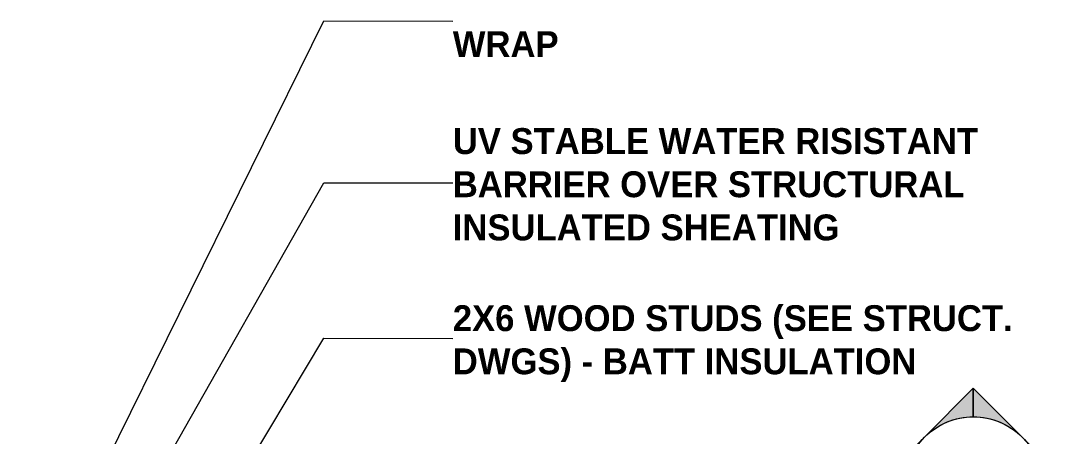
# Model space of a CAD drawing. Header units: inches. Extents: x -4250 to -935, y 9756 to 12395.
# Drawn here: x -1299.5 to -934.6, y 11628 to 11772.5 of the extents above; entities that cross this region are included whole.
import ezdxf

# ---------------------------------------------------------------- set-up
doc = ezdxf.new("R2010")
doc.units = ezdxf.units.IN
doc.header["$MEASUREMENT"] = 0
doc.layers.add('G-ANNO-SYMB-2', color=111, linetype='Continuous', lineweight=9)
doc.layers.add('G-ANNO-TEXT', color=231, linetype='Continuous', lineweight=9)
doc.styles.add('Century Gothic_B', font='GOTHICB.TTF', dxfattribs={"height": 9})

# ---------------------------------------------------------------- blocks, each defined once
blk = doc.blocks.new('Section - Section Head - Filled-22785-FLOOR PLAN - ROOF - ELEVATOR SHAFT')
at = {"layer": 'G-ANNO-SYMB-2'}
h = blk.add_hatch(color=256, dxfattribs=at)
edge = h.paths.add_edge_path(flags=0)
edge.add_line((-0.4268, 0.1768), (-0.25, 0.3536))
edge.add_line((-0.25, 0.3536), (-0.25, 0.25))
edge.add_arc((-0.25, 0), 0.25, 90, 135)
h = blk.add_hatch(color=256, dxfattribs=at)
edge = h.paths.add_edge_path(flags=0)
edge.add_arc((-0.25, 0), 0.25, 45, 90)
edge.add_line((-0.25, 0.25), (-0.25, 0.3536))
edge.add_line((-0.25, 0.3536), (-0.0732, 0.1768))
h = blk.add_hatch(color=256, dxfattribs=at)
edge = h.paths.add_edge_path(flags=0)
edge.add_arc((-0.25, 0), 0.2503, 137.9216, 180)
edge.add_line((-0.5003, 0), (-0.6036, 0))
edge.add_line((-0.6036, 0), (-0.4358, 0.1678))
h = blk.add_hatch(color=256, dxfattribs=at)
edge = h.paths.add_edge_path(flags=0)
edge.add_line((-0.0642, 0.1678), (0.1036, 0))
edge.add_line((0.1036, 0), (0.0003, 0))
edge.add_arc((-0.25, 0), 0.2503, 0, 42.0784)
for p, q in [((-0.25, 0.3536), (-0.4268, 0.1768)), ((-0.25, 0.25), (-0.25, 0.3536)), ((-0.0732, 0.1768), (-0.25, 0.3536)), ((-0.25, 0.3536), (-0.25, 0.25)), ((-0.4358, 0.1678), (-0.6036, 0)), ((0.1036, 0), (-0.0642, 0.1678)), ((-0.6036, 0), (-0.5003, 0)), ((0.0003, 0), (0.1036, 0))]:
    blk.add_line(p, q, dxfattribs=at)
for centre, radius, start, end in [((-0.2503, 0), 0.25, 360, 180), ((-0.25, 0), 0.25, 90, 135), ((-0.25, 0), 0.25, 45, 90), ((-0.25, 0), 0.2503, 137.9216, 180), ((-0.25, 0), 0.2503, 0, 42.0784), ((-0.2503, 0), 0.25, 180, 360)]:
    blk.add_arc(centre, radius, start, end, dxfattribs=at)

msp = doc.modelspace()

# ---------------------------------------------------------------- linework, layer by layer
at = {"layer": 'G-ANNO-TEXT'}
for p, q in [((-1299.48, 11559.2), (-1194.22, 11772.55)), ((-1194.22, 11772.55), (-1149.41, 11772.51)), ((-1284.3, 11557.51), (-1194.22, 11716.35)), ((-1194.22, 11716.35), (-1149.41, 11716.31)), ((-1258.59, 11555.08), (-1194.22, 11662.32)), ((-1194.22, 11662.32), (-1149.41, 11662.28))]:
    msp.add_line(p, q, dxfattribs=at)

# ---------------------------------------------------------------- block references
at = {"layer": 'G-ANNO-SYMB-2', "extrusion": (0, 0, -1), "xscale": 95.99999999999994, "yscale": 95.99999999999994, "zscale": 95.99999999999994}
msp.add_blockref('Section - Section Head - Filled-22785-FLOOR PLAN - ROOF - ELEVATOR SHAFT', (992.5, 11610.99), dxfattribs=at)

# ---------------------------------------------------------------- texts
at = {"layer": 'G-ANNO-TEXT', "char_height": 9, "attachment_point": 1, "style": 'Century Gothic_B'}
for s, insert, width in [('WRAP', (-1149.41, 11769.01), 43.329), ('UV STABLE WATER RISISTANT', (-1149.41, 11735.32), 202.404), ('BARRIER OVER STRUCTURAL', (-1149.41, 11720.32), 199.374), ('INSULATED SHEATING', (-1149.41, 11705.32), 155.439), ('2X6 WOOD STUDS (SEE STRUCT.', (-1149.41, 11673.79), 226.341), ('DWGS) - BATT INSULATION', (-1149.41, 11658.79), 191.496)]:
    msp.add_mtext(s, dxfattribs=dict(at, insert=insert, width=width))

doc.saveas('drawing.dxf')
